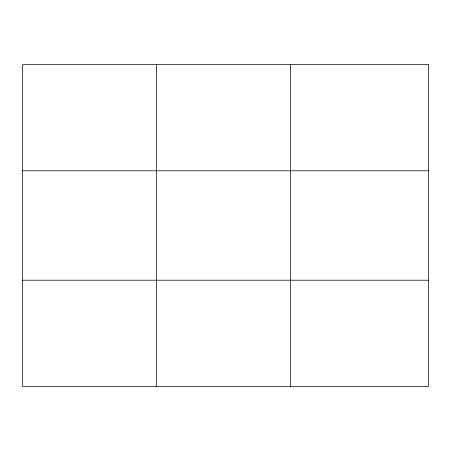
<?xml version="1.0" encoding="UTF-8"?>
<svg xmlns="http://www.w3.org/2000/svg" width="451" height="451" viewBox="0 0 451 451"><rect width="100%" height="100%" fill="white"/><g stroke="black" fill="none" stroke-linecap="round" stroke-linejoin="round"><path stroke-width="0.68" d="M156.497 386.4L156.497 64.6M290.444 386.4L290.444 64.6M22.55 170.794L428.45 170.794M22.55 280.206L428.45 280.206M428.45 64.6L428.45 386.4L22.55 386.4L22.55 64.6L428.45 64.6"/></g></svg>
